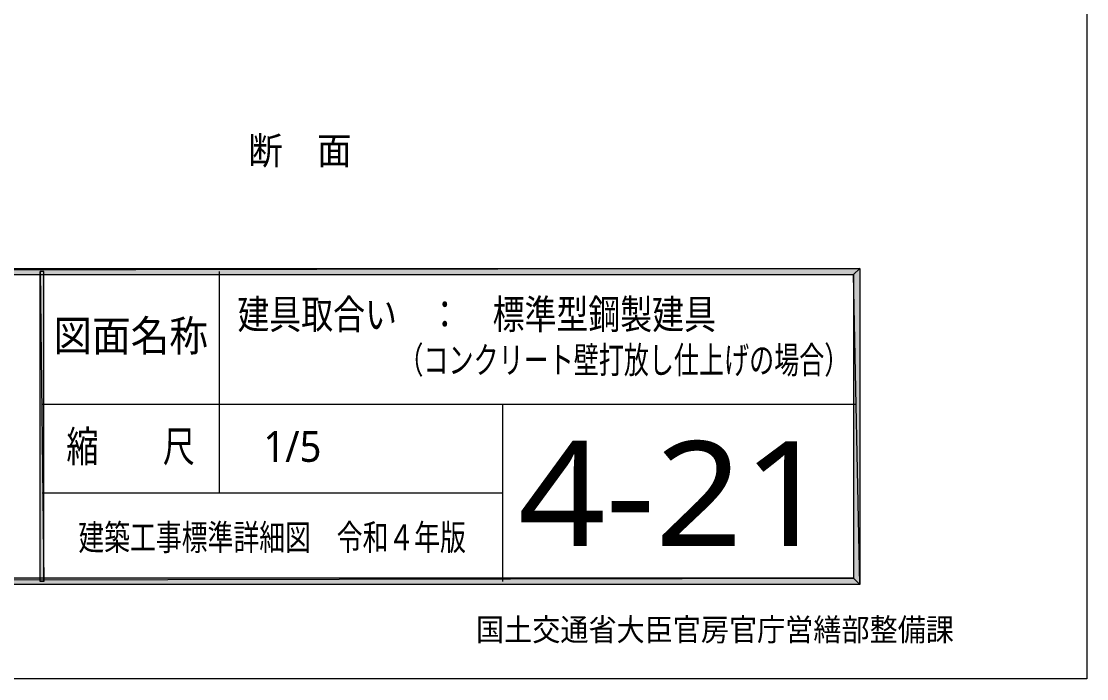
# Model space of a CAD drawing. Header units: millimetres. Extents: x 0 to 420, y 0 to 297.
# Drawn here: x 299.8 to 420.2, y 0 to 74.2 of the extents above; entities that cross this region are included whole.
import ezdxf
from ezdxf.enums import TextEntityAlignment as Align

# ---------------------------------------------------------------- set-up
doc = ezdxf.new("R2010")
doc.units = ezdxf.units.MM
doc.styles.add('kst32b', font='NotoSansJP-Variable.ttf')

msp = doc.modelspace()

# ---------------------------------------------------------------- hatches: boundary and pattern name
h = msp.add_hatch(color=7)
h.paths.add_polyline_path([(393.83, 11.35), (394.53, 10.65), (393.83, 45.64), (393.83, 11.35)])
h.paths.add_polyline_path([(394.53, 10.65), (393.83, 45.64), (394.53, 46.33), (394.53, 10.65)])
h.paths.add_polyline_path([(393.83, 45.64), (394.53, 46.33), (26.52, 45.64), (393.83, 45.64)])
h.paths.add_polyline_path([(394.53, 46.33), (26.52, 45.64), (25.82, 46.33), (394.53, 46.33)])
h.paths.add_polyline_path([(26.52, 45.64), (25.82, 46.33), (26.52, 11.35), (26.52, 45.64)])
h.paths.add_polyline_path([(25.82, 46.33), (26.52, 11.35), (25.82, 10.65), (25.82, 46.33)])
h.paths.add_polyline_path([(26.52, 11.35), (25.82, 10.65), (393.83, 11.35), (26.52, 11.35)])
h.paths.add_polyline_path([(25.82, 10.65), (393.83, 11.35), (394.53, 10.65), (25.82, 10.65)])
h = msp.add_hatch(color=7)
h.paths.add_polyline_path([(302.37, 46), (301.96, 46), (302.37, 10.99), (302.37, 46)])
h.paths.add_polyline_path([(301.96, 46), (302.37, 10.99), (301.96, 10.99), (301.96, 46)])

# ---------------------------------------------------------------- linework, layer by layer
at = {"lineweight": 13}
msp.add_lwpolyline([(0.19, 0), (0.19, 296.97), (420.16, 296.97), (420.16, 0)], close=True, dxfattribs=at)
at = {"lineweight": 0}
for points in [[(394.53, 46.33), (26.52, 45.64), (25.82, 46.33)], [(393.83, 45.64), (394.53, 46.33), (26.52, 45.64)], [(302.37, 46), (301.96, 46), (302.37, 10.99)], [(301.96, 46), (302.37, 10.99), (301.96, 10.99)], [(394.53, 10.65), (393.83, 45.64), (394.53, 46.33)], [(393.83, 11.35), (394.53, 10.65), (393.83, 45.64)], [(26.52, 11.35), (25.82, 10.65), (393.83, 11.35)], [(25.82, 10.65), (393.83, 11.35), (394.53, 10.65)]]:
    msp.add_lwpolyline(points, close=True, dxfattribs=at)
at = {"lineweight": 13}
for points in [[(322.18, 46), (322.18, 21)], [(302.18, 30.99), (394.17, 30.99)], [(354.16, 30.99), (354.16, 10.99)], [(302.18, 21), (354.16, 21)]]:
    msp.add_lwpolyline(points, dxfattribs=at)

# ---------------------------------------------------------------- texts
at = {"style": 'kst32b'}
for s, height, p, p2 in [('断\u3000面', 3.119, (325.44, 58.08), (337.13, 58.08)), ('建具取合い\u3000：\u3000標準型鋼製建具', 3.3106, (324.23, 39.5), (378.28, 39.5)), ('図面名称', 3.491, (303.45, 36.98), (320.9, 36.98)), ('（コンクリート壁打放し仕上げの場合）', 3.0231, (342.41, 34.48), (393.35, 34.48)), ('縮\u3000\u3000尺', 3.491, (304.91, 24.49), (319.43, 24.49)), ('1/5', 3.491, (327.17, 24.49), (333.72, 24.49)), ('4-21', 11.831, (355.92, 14.99), (391.2, 14.99)), ('建築工事標準詳細図\u3000令和４年版', 2.919, (306.26, 14.5), (350.04, 14.5)), ('国土交通省大臣官房官庁営繕部整備課', 2.54, (351.18, 4.27), (405.16, 4.27))]:
    msp.add_text(s, height=height, dxfattribs=at).set_placement(p, p2, align=Align.FIT)

doc.saveas('drawing.dxf')
